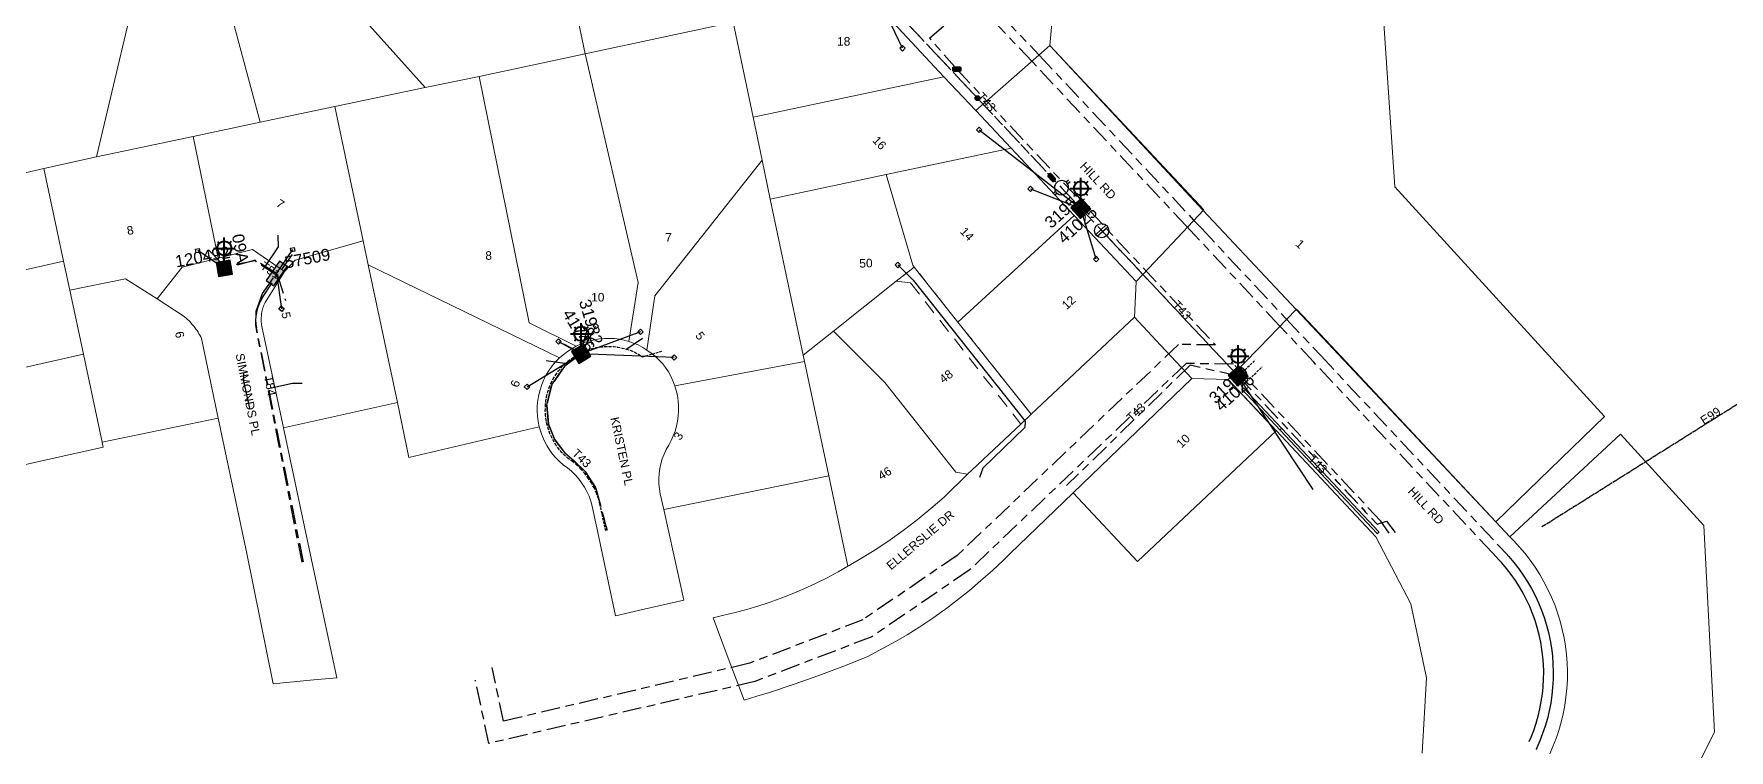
# Model space of a CAD drawing. Header units: metres. Extents: x 314590 to 317940, y 6263421 to 6264427.
# Drawn here: x 317251.6 to 317608.6, y 6263626.4 to 6263777.2 of the extents above; entities that cross this region are included whole.
import ezdxf
from ezdxf.enums import TextEntityAlignment as Align

# ---------------------------------------------------------------- set-up
doc = ezdxf.new("R2010")
doc.units = ezdxf.units.M
for name, pattern in [('Cable Exist OH', [1, 1, 0]), ('Cable Exist UG', [8.2, 4, -1.2, 1.8, -1.2]), ('Dash', [5, 3, -2]), ('DASHED', [0.75, 0.5, -0.25])]:
    doc.linetypes.add(name, pattern=pattern)
doc.layers.get('0').update_dxf_attribs({"color": 6})
for name, color, linetype, lineweight in [('Cadastre Easements_SP_EXT', 9, 'Continuous', 5), ('Cadastre Land Parcels_SP_EXT', 9, 'Continuous', 5), ('Cadastre Roads_SP_EXT', 9, 'Continuous', 5)]:
    doc.layers.add(name, color=color, linetype=linetype, lineweight=lineweight)
for name, color, linetype in [('Duct_SP_EXT', 7, 'Continuous'), ('Equip_HV_EXT', 7, 'Continuous'), ('Equip_LV_EXT', 7, 'Continuous'), ('Equip_SL_EXT', 7, 'Continuous'), ('Equip_SP_SL_EXT', 7, 'Continuous'), ('Mains_HV_EXT', 7, 'Continuous'), ('Mains_LV_EXT', 7, 'Continuous'), ('Mains_SL_EXT', 7, 'Continuous'), ('Services_SP_EXT', 7, 'Continuous'), ('SupportsUG_SP_LV_EXT', 7, 'Continuous'), ('SupportsUG_SP_LV_SL_EXT', 7, 'Continuous'), ('Trench_SP_EXT', 7, 'Continuous')]:
    doc.layers.add(name, color=color, linetype=linetype)
doc.layers.add('UNKNOWN_FEATURES', color=1, linetype='DASHED', plot=False)
doc.styles.add('COLUMN_LABEL', font='arial.ttf')
doc.styles.add('iecARIAL', font='arial.ttf', dxfattribs={"height": 2})
doc.styles.add('POLE_LABEL', font='arial.ttf')
doc.styles.get("Standard").update_dxf_attribs({"font": 'arial.ttf'})

# ---------------------------------------------------------------- blocks, each defined once
blk = doc.blocks.new('COLUMN_EXT')
blk.add_hatch(color=256).paths.add_polyline_path([(-1.49, 1.48), (-1.49, -1.49), (1.48, -1.49), (1.48, 1.48)])
blk.add_lwpolyline([(-1.49, -1.49), (1.48, -1.49), (1.48, 1.48), (-1.49, 1.48)], close=True)
for tag, height, style, flags, p in [('STRUCTURE_PLANT_NUMBER', 0.2, 'POLE_LABEL', 9, (1.81, 0.03)), ('ASSET_NUM', 2.5, 'COLUMN_LABEL', 8, (2, 2)), ('STREET_CODE', 0.2, 'COLUMN_LABEL', 9, (1.81, -0.2))]:
    blk.add_attdef(tag, text='', height=height, dxfattribs=dict(style=style, flags=flags)).set_placement(p, align=Align.MIDDLE_LEFT)
at = {"flags": 1}
blk.add_attdef('Z', (1.81, -2.35), '', height=0.2, dxfattribs=at)
at = {"flags": 9}
for tag, p in [('COLUMN_TYPE', (1.81, -0.4)), ('OWNED_BY', (1.81, -0.6)), ('STATE', (1.81, -0.8)), ('USAGE', (1.81, -1)), ('STREETNAME', (1.81, -1.6)), ('SUBURB', (1.81, -1.8)), ('LEGEND', (1.81, -1.2)), ('LOCATION', (1.81, -1.4)), ('NOTES', (1.81, -2))]:
    blk.add_attdef(tag, text='', height=0.2, dxfattribs=at).set_placement(p, align=Align.MIDDLE_LEFT)
blk = doc.blocks.new('PILLAR_EXT')
blk.add_hatch(color=256).paths.add_polyline_path([(-2.475, 0.99), (-2.475, -0.99), (2.475, -0.99), (2.475, 0.99)])
blk.add_lwpolyline([(-2.475, -0.99), (2.475, -0.99), (2.475, 0.99), (-2.475, 0.99)], close=True)
at = {"style": 'iecARIAL', "flags": 8}
blk.add_attdef('ASSET_NUM', (1.5, 3.5), '', height=2.5, dxfattribs=at)
for tag, p, flags in [('OWNED_BY', (0, -0.2), 9), ('STATE', (0, -0.4), 9), ('SUPPORT_TYPE', (0, -0.6), 9), ('STREETNAME', (0, -1.8), 9), ('SUBURB', (0, -2), 1), ('USAGE', (0, -0.8), 9), ('LEGEND', (0, -1), 9), ('LOCATION', (0, -1.2), 9), ('NOTES', (0, -1.4), 9), ('PARENT', (0, -1.6), 9)]:
    blk.add_attdef(tag, p, '', height=0.2, dxfattribs=dict(flags=flags))
blk = doc.blocks.new('SL_LANTERN_EXT')
at = {"lineweight": 40}
for p, q in [((-2.25, 4.22), (2.25, 4.22)), ((-1.46, 5.68), (-1.06, 5.28)), ((0, 1.97), (0, 6.47)), ((1.46, 5.68), (1.06, 5.28)), ((-1.46, 2.76), (-1.06, 3.16)), ((0, 0), (0, 2.72)), ((1.46, 2.76), (1.06, 3.16))]:
    blk.add_line(p, q, dxfattribs=at)
blk.add_circle((0, 4.22), 1.5, dxfattribs=at)
at = {"style": 'iecARIAL', "flags": 8}
blk.add_attdef('ASSET_NUM', (1.5, 1.5), '', height=2.5, dxfattribs=at)
for tag, p, height, flags in [('OPERATING_VOLTAGE', (0.98, -1.65), 0.2, 9), ('ORIENTATION', (0.98, -1.85), 0.2, 9), ('OWNED_BY', (0.98, -2.05), 0.2, 9), ('STATE', (0.98, -2.25), 0.2, 9), ('CONSTRUCTED_VOLTAGE', (0.98, -0.65), 0.2, 9), ('CONTROL_TYPE', (0.98, -0.85), 0.2, 9), ('LANTERN_PURPOSE', (0.98, -1.05), 0.2, 9), ('LANTERN_TYPE', (0.98, -1.25), 0.2, 9), ('NO_PHASES', (0.98, -1.45), 0.2, 9), ('USAGE', (0.98, -2.45), 0.2, 9), ('CEXIST', (0.98, -2.65), 0.2, 9), ('CNEW', (0.98, -2.85), 0.2, 9), ('CNUMBER', (0.98, -3.05), 0.2, 9), ('CREMOVE', (0.98, -3.25), 0.2, 9), ('CREPLACE', (0.98, -3.45), 0.2, 9), ('LKINGHEIGHT', (0.98, -3.65), 0.2, 9), ('LNUMBER', (2.18, -3.25), 2.5, 8), ('LBRACKET', (0.98, -3.85), 0.2, 9), ('LBRACKETVOCAB', (0.98, -4.05), 0.2, 9), ('LCATEGORY', (0.98, -4.25), 0.2, 9), ('LCHARGE1', (0.98, -4.45), 0.2, 9), ('LCHARGE1PERCENT', (0.98, -4.65), 0.2, 9), ('LCHARGE2', (0.98, -4.85), 0.2, 9), ('LCHARGE2PERCENT', (0.98, -5.05), 0.2, 9), ('LCHARGE3', (0.98, -5.25), 0.2, 9), ('LCHARGE3PERCENT', (0.98, -5.45), 0.2, 9), ('LEXIST', (0.98, -5.65), 0.2, 9), ('LLAMP', (0.98, -5.85), 0.2, 9), ('LLAMPVOCAB', (0.98, -6.05), 0.2, 9), ('LMAST', (0.98, -6.25), 0.2, 9), ('LMASTVOCAB', (0.98, -6.45), 0.2, 9), ('LNEW', (0.98, -6.65), 0.2, 9), ('LANTNUMBER', (0.98, -6.85), 0.2, 9), ('LOUTREACH', (0.98, -7.25), 0.2, 9), ('STREETNAME', (0.98, -9.25), 0.2, 9), ('SUBURB', (0.98, -9.45), 0.2, 1), ('LOUTREACHVOCAB', (0.98, -7.45), 0.2, 9), ('LRATECODE', (0.98, -7.65), 0.2, 9), ('LREMOVE', (0.98, -7.85), 0.2, 9), ('LREPLACE', (0.98, -8.05), 0.2, 9), ('LTYPE', (0.98, -8.25), 0.2, 9), ('LTYPEVOCAB', (0.98, -8.45), 0.2, 9), ('LEGEND', (0.98, -8.65), 0.2, 9), ('LOCATION', (0.98, -8.85), 0.2, 9), ('NOTES', (0.98, -9.05), 0.2, 9)]:
    blk.add_attdef(tag, p, '', height=height, dxfattribs=dict(flags=flags))
blk = doc.blocks.new('CCP_EXT')
blk.add_wipeout([(0, 0.57), (0.57, 0), (0, -0.57), (-0.57, 0)])
blk.add_lwpolyline([(-0.57, 0), (0, 0.57), (0.57, 0), (0, -0.57), (-0.57, 0)])
at = {"flags": 1}
blk.add_attdef('Z', (0, 0), '', height=0.2, dxfattribs=at)
at = {"flags": 9}
for tag, p in [('CCP_TYPE', (0, 0)), ('CONSTRUCTED_VOLTAGE', (0, -0.2)), ('OPERATING_VOLTAGE', (0, -0.6)), ('ORIENTATION', (0, -0.8)), ('OWNED_BY', (0, -1)), ('STATE', (0, -1.8)), ('NO_PHASES', (0, -0.4)), ('USAGE', (0, -1.2)), ('LEGEND', (0, -1.4)), ('LIFE_SUPPORT', (0, -1.6)), ('NOTES', (0, -2))]:
    blk.add_attdef(tag, text='', height=0.2, dxfattribs=at).set_placement(p, align=Align.MIDDLE_LEFT)
blk = doc.blocks.new('HV_STJ_EXT')
h = blk.add_hatch(color=256)
edge = h.paths.add_edge_path()
edge.add_ellipse((-0.59, 0.13), major_axis=(0.226, 0.226), ratio=1, start_angle=45, end_angle=135)
edge.add_line((-0.91, 0.13), (-0.91, -0.13))
edge.add_ellipse((-0.59, -0.13), major_axis=(0.226, 0.226), ratio=1, start_angle=135, end_angle=225)
edge.add_line((-0.59, -0.45), (0.59, -0.45))
edge.add_ellipse((0.59, -0.13), major_axis=(-0.226, 0.226), ratio=1, start_angle=135, end_angle=225)
edge.add_line((0.91, -0.13), (0.91, 0.13))
edge.add_ellipse((0.59, 0.13), major_axis=(-0.226, 0.226), ratio=1, start_angle=225, end_angle=315)
edge.add_line((0.59, 0.45), (-0.59, 0.45))
blk.add_lwpolyline([(-0.91, 0.13), (-0.91, -0.13, 0.414214), (-0.59, -0.45), (0.59, -0.45, 0.414214), (0.91, -0.13), (0.91, 0.13, 0.414214), (0.59, 0.45), (-0.59, 0.45, 0.414214)], format="xyb", close=True)
for tag, flags, p in [('ORIENTATION', 9, (1.5, 0)), ('Z', 1, (1.5, -0.8)), ('USAGE', 9, (1.5, -0.2)), ('LEGEND', 9, (1.5, -0.4)), ('NOTES', 9, (1.5, -0.6))]:
    blk.add_attdef(tag, text='', height=0.2, dxfattribs=dict(flags=flags)).set_placement(p, align=Align.MIDDLE_LEFT)
blk = doc.blocks.new('SL_STJ_EXT')
h = blk.add_hatch(color=256)
edge = h.paths.add_edge_path()
edge.add_ellipse((-0.59, 0.13), major_axis=(0.226, 0.226), ratio=1, start_angle=45, end_angle=135)
edge.add_line((-0.91, 0.13), (-0.91, -0.13))
edge.add_ellipse((-0.59, -0.13), major_axis=(0.226, 0.226), ratio=1, start_angle=135, end_angle=225)
edge.add_line((-0.59, -0.45), (0.59, -0.45))
edge.add_ellipse((0.59, -0.13), major_axis=(-0.226, 0.226), ratio=1, start_angle=135, end_angle=225)
edge.add_line((0.91, -0.13), (0.91, 0.13))
edge.add_ellipse((0.59, 0.13), major_axis=(-0.226, 0.226), ratio=1, start_angle=225, end_angle=315)
edge.add_line((0.59, 0.45), (-0.59, 0.45))
blk.add_lwpolyline([(-0.91, 0.13), (-0.91, -0.13, 0.414214), (-0.59, -0.45), (0.59, -0.45, 0.414214), (0.91, -0.13), (0.91, 0.13, 0.414214), (0.59, 0.45), (-0.59, 0.45, 0.414214)], format="xyb", close=True)
at = {"flags": 1}
blk.add_attdef('Z', (0, 0), '', height=0.2, dxfattribs=at)
at = {"flags": 9}
for tag, p in [('ORIENTATION', (0, 0)), ('USAGE', (0, -0.2)), ('LEGEND', (0, -0.4)), ('NOTES', (0, -0.6))]:
    blk.add_attdef(tag, text='', height=0.2, dxfattribs=at).set_placement(p, align=Align.MIDDLE_LEFT)
blk = doc.blocks.new('LV_UG_LINKS_OPEN_EXT')
for p, q in [((-0.25, 1.47), (-0.25, 2.22)), ((0.25, 1.47), (0.25, 2.22)), ((-0.25, -1.47), (-0.25, -2.22)), ((0.25, -1.47), (0.25, -2.22))]:
    blk.add_line(p, q)
at = {"flags": 9}
for tag, p in [('ACTUAL_STATUS', (0, 0)), ('CONSTRUCTED_VOLTAGE', (0, -0.2)), ('OPERATING_VOLTAGE', (0, -0.6)), ('ORIENTATION', (0, -0.8)), ('STATE', (0, -1)), ('SWITCH_TYPE', (0, -1.2)), ('NO_PHASES', (0, -0.4)), ('USAGE', (0, -1.4)), ('NOTES', (0, -1.6))]:
    blk.add_attdef(tag, text='', height=0.2, dxfattribs=at).set_placement(p, align=Align.MIDDLE_LEFT)
at = {"flags": 1}
blk.add_attdef('Z', (0, 0), '', height=0.2, dxfattribs=at)
blk.add_wipeout([(-0.25, 1.47), (-0.43, 1.43), (-0.61, 1.36), (-0.77, 1.28), (-0.93, 1.17), (-1.07, 1.05), (-1.19, 0.9), (-1.29, 0.75), (-1.38, 0.58), (-1.44, 0.4), (-1.48, 0.22), (-1.49, 0.03), (-1.49, -0.16), (-1.45, -0.34), (-1.4, -0.52), (-1.32, -0.69), (-1.23, -0.85), (-1.11, -1), (-0.98, -1.13), (-0.83, -1.24), (-0.66, -1.34), (-0.49, -1.41), (-0.31, -1.46), (-0.13, -1.49), (0.06, -1.49), (0.25, -1.47), (0.43, -1.43), (0.61, -1.36), (0.77, -1.28), (0.93, -1.17), (1.07, -1.05), (1.19, -0.9), (1.29, -0.75), (1.38, -0.58), (1.44, -0.4), (1.48, -0.22), (1.49, -0.03), (1.49, 0.16), (1.45, 0.34), (1.4, 0.52), (1.32, 0.69), (1.23, 0.85), (1.11, 1), (0.98, 1.13), (0.83, 1.24), (0.66, 1.34), (0.49, 1.41), (0.31, 1.46), (0.13, 1.49), (-0.06, 1.49)])
blk.add_lwpolyline([(0, -1.49, 1), (0, 1.49, 1)], format="xyb", close=True)
blk = doc.blocks.new('LV_UG_LINKS_CLOSED_EXT')
blk.add_wipeout([(-1.06, 1.06), (-1.18, 0.92), (-1.29, 0.76), (-1.37, 0.59), (-1.43, 0.42), (-1.48, 0.23), (-1.49, 0.05), (-1.49, -0.14), (-1.46, -0.33), (-1.41, -0.51), (-1.33, -0.68), (-1.24, -0.84), (-1.12, -0.99), (-0.99, -1.12), (-0.84, -1.24), (-0.68, -1.33), (-0.51, -1.41), (-0.33, -1.46), (-0.14, -1.49), (0.05, -1.49), (0.23, -1.48), (0.42, -1.43), (0.59, -1.37), (0.76, -1.29), (0.92, -1.18), (1.06, -1.06), (1.18, -0.92), (1.29, -0.76), (1.37, -0.59), (1.43, -0.42), (1.48, -0.23), (1.49, -0.05), (1.49, 0.14), (1.46, 0.33), (1.41, 0.51), (1.33, 0.68), (1.24, 0.84), (1.12, 0.99), (0.99, 1.12), (0.84, 1.24), (0.68, 1.33), (0.51, 1.41), (0.33, 1.46), (0.14, 1.49), (-0.05, 1.49), (-0.23, 1.48), (-0.42, 1.43), (-0.59, 1.37), (-0.76, 1.29), (-0.92, 1.18)])
for p, q in [((-0.25, -1.48), (-0.25, 1.48)), ((0.25, -1.48), (0.25, 1.48))]:
    blk.add_line(p, q)
blk.add_circle((0, 0), 1.5)
at = {"flags": 9}
for tag, p in [('ACTUAL_STATUS', (0, 0)), ('CONSTRUCTED_VOLTAGE', (0, -0.2)), ('OPERATING_VOLTAGE', (0, -0.6)), ('ORIENTATION', (0, -0.8)), ('STATE', (0, -1)), ('SWITCH_TYPE', (0, -1.2)), ('NO_PHASES', (0, -0.4)), ('USAGE', (0, -1.4)), ('NOTES', (0, -1.6))]:
    blk.add_attdef(tag, text='', height=0.2, dxfattribs=at).set_placement(p, align=Align.MIDDLE_LEFT)
at = {"flags": 1}
blk.add_attdef('Z', (0, 0), '', height=0.2, dxfattribs=at)
blk = doc.blocks.new('CONNECTOR_NODE_EXT')
h = blk.add_hatch(color=256)
edge = h.paths.add_edge_path()
edge.add_arc((0, 0), 0.5, 0, 360)
blk.add_circle((0, 0), 0.5)
at = {"flags": 1}
blk.add_attdef('Z', (0, 0), '', height=0.2, dxfattribs=at)
at = {"flags": 9}
for tag, p in [('CONNECTOR_TYPE', (0, 0)), ('CONSTRUCTED_VOLTAGE', (0, -0.2)), ('OPERATING_VOLTAGE', (0, -0.6)), ('ORIENTATION', (0, -0.8)), ('SUBTYPE', (0, -1)), ('NO_PHASES', (0, -0.4)), ('USAGE', (0, -1.2)), ('NOTES', (0, -1.4))]:
    blk.add_attdef(tag, text='', height=0.2, dxfattribs=at).set_placement(p, align=Align.MIDDLE_LEFT)

msp = doc.modelspace()

# ---------------------------------------------------------------- linework, layer by layer
at = {"layer": 'Cadastre Land Parcels_SP_EXT', "linetype": 'Continuous'}
msp.add_lwpolyline([(317693.92, 6263832.72), (317604.68, 6263813.96), (317534.57, 6263799.31), (317538.26, 6263744.98), (317582.41, 6263696.56), (317559.51, 6263674.43), (317562.46, 6263671.29), (317585.78, 6263692.86), (317603.32, 6263673.63), (317605.57, 6263630.12), (317585.78, 6263590.86), (317594.33, 6263592.71), (317605.76, 6263595.19), (317619.14, 6263598.09)], dxfattribs=at)
for points in [[(317398.86, 6263779.6), (317426.94, 6263785.54), (317417.13, 6263795.99), (317412.26, 6263802.37), (317363.68, 6263792.11), (317367.69, 6263772.98), (317398.86, 6263779.6)], [(317299.24, 6263758.54), (317287.6, 6263801.95), (317287, 6263801.08), (317286.33, 6263800.24), (317285.61, 6263799.44), (317284.84, 6263798.7), (317284.01, 6263798.02), (317283.14, 6263797.4), (317282.23, 6263796.84), (317281.28, 6263796.35), (317280.29, 6263795.92), (317279.28, 6263795.57), (317278.24, 6263795.3), (317277.19, 6263795.09), (317276.13, 6263794.96), (317275.05, 6263794.89), (317264.78, 6263751.24), (317285.09, 6263755.53), (317299.24, 6263758.54)], [(317308.61, 6263794.15), (317302.22, 6263800.87), (317300.47, 6263801.64), (317287.6, 6263801.95), (317299.24, 6263758.54), (317314.98, 6263761.87), (317333.98, 6263765.88), (317308.61, 6263794.15)], [(317363.68, 6263792.11), (317316.22, 6263801.35), (317308.61, 6263794.15), (317333.98, 6263765.88), (317345.33, 6263768.21), (317367.69, 6263772.98), (317363.68, 6263792.11)], [(317582.41, 6263696.56), (317538.26, 6263744.98), (317534.57, 6263799.31), (317531.96, 6263798.76), (317508.83, 6263793.93), (317481.89, 6263788.35), (317480.17, 6263787.96), (317478.47, 6263787.48), (317476.8, 6263786.93), (317475.16, 6263786.29), (317473.55, 6263785.57), (317471.97, 6263784.78), (317470.44, 6263783.91), (317468.95, 6263782.96), (317467.51, 6263781.95), (317466.12, 6263780.87), (317465.53, 6263774.72), (317497.84, 6263739.94), (317517.46, 6263719.1), (317559.51, 6263674.43), (317582.41, 6263696.56)], [(317275.05, 6263794.89), (317273.95, 6263794.94), (317272.85, 6263795.05), (317271.76, 6263795.24), (317270.69, 6263795.51), (317269.64, 6263795.86), (317268.62, 6263796.28), (317267.63, 6263796.78), (317266.68, 6263797.35), (317265.78, 6263797.98), (317238.07, 6263765.8), (317242.1, 6263746.12), (317253.68, 6263748.84), (317264.78, 6263751.24), (317275.05, 6263794.89)], [(317443.27, 6263768.14), (317431.64, 6263780.53), (317426.94, 6263785.54), (317398.86, 6263779.6), (317403.06, 6263759.65), (317443.27, 6263768.14)], [(317380.71, 6263710.56), (317382.36, 6263721.99), (317404.95, 6263750.56), (317403.06, 6263759.65), (317398.86, 6263779.6), (317367.69, 6263772.98), (317378.87, 6263724.81), (317376.89, 6263712.39), (317377.9, 6263712.06), (317378.88, 6263711.65), (317379.83, 6263711.15), (317380.71, 6263710.56)], [(317376.89, 6263712.39), (317378.87, 6263724.81), (317367.69, 6263772.98), (317345.33, 6263768.21), (317355.92, 6263716.33), (317365.81, 6263711.39), (317366.74, 6263711.83), (317367.71, 6263712.21), (317368.7, 6263712.52), (317369.71, 6263712.76), (317370.73, 6263712.93), (317371.76, 6263713.02), (317372.8, 6263713.04), (317373.84, 6263712.99), (317374.87, 6263712.87), (317375.89, 6263712.67), (317376.89, 6263712.39)], [(317365.81, 6263711.39), (317355.92, 6263716.33), (317345.33, 6263768.21), (317333.98, 6263765.88), (317314.98, 6263761.87), (317320.95, 6263733.61), (317321.99, 6263728.56), (317362.27, 6263708.92), (317363.08, 6263709.61), (317363.95, 6263710.26), (317364.86, 6263710.85), (317365.81, 6263711.39)], [(317431.11, 6263747.52), (317457.43, 6263753.1), (317449.99, 6263760.99), (317443.27, 6263768.14), (317403.06, 6263759.65), (317404.95, 6263750.56), (317406.67, 6263742.36), (317431.11, 6263747.52)], [(317320.95, 6263733.61), (317314.98, 6263761.87), (317299.24, 6263758.54), (317285.09, 6263755.53), (317290.41, 6263729.94), (317297.63, 6263731.77), (317304.36, 6263727.13), (317306.58, 6263729.53), (317320.95, 6263733.61)], [(317290.41, 6263729.94), (317285.09, 6263755.53), (317264.78, 6263751.24), (317253.68, 6263748.84), (317257.84, 6263729.28), (317259.14, 6263723.18), (317270.86, 6263725.6), (317277.55, 6263721.35), (317282.78, 6263728.04), (317290.41, 6263729.94)], [(317470.67, 6263738.92), (317457.43, 6263753.1), (317431.11, 6263747.52), (317436.68, 6263728.43), (317436.99, 6263728.06), (317446.19, 6263716.49), (317470.67, 6263738.92)], [(317257.84, 6263729.28), (317253.68, 6263748.84), (317242.1, 6263746.12), (317203.15, 6263737.47), (317207.21, 6263717.89), (317257.84, 6263729.28)], [(317413.89, 6263708.16), (317413.61, 6263709.49), (317406.67, 6263742.36), (317404.95, 6263750.56), (317382.36, 6263721.99), (317380.71, 6263710.56), (317381.61, 6263709.96), (317382.45, 6263709.28), (317383.23, 6263708.54), (317383.95, 6263707.75), (317384.62, 6263706.9), (317385.21, 6263706), (317385.74, 6263705.07), (317386.19, 6263704.09), (317386.57, 6263703.07), (317413.89, 6263708.16)], [(317436.99, 6263728.06), (317436.68, 6263728.43), (317431.11, 6263747.52), (317406.67, 6263742.36), (317413.61, 6263709.49), (317420.02, 6263714.57), (317433.22, 6263725.07), (317436.99, 6263728.06)], [(317483.77, 6263724.99), (317470.67, 6263738.92), (317446.19, 6263716.49), (317461.64, 6263697.06), (317483.39, 6263717.5), (317483.77, 6263724.99)], [(317321.99, 6263728.56), (317320.95, 6263733.61), (317306.58, 6263729.53), (317304.36, 6263727.13), (317300.26, 6263720.61), (317300.13, 6263720.34), (317300.01, 6263720.06), (317299.91, 6263719.77), (317299.81, 6263719.49), (317299.72, 6263719.19), (317299.65, 6263718.9), (317299.6, 6263718.6), (317299.53, 6263718.19), (317299.48, 6263717.79), (317299.45, 6263717.38), (317299.44, 6263717.08), (317299.44, 6263716.78), (317299.45, 6263716.48), (317299.48, 6263716.17), (317299.53, 6263715.87), (317304.17, 6263694.18), (317328.16, 6263699.56), (317321.99, 6263728.56)], [(317211.28, 6263698.3), (317262.01, 6263709.72), (317259.14, 6263723.18), (317257.84, 6263729.28), (317207.21, 6263717.89), (317211.28, 6263698.3)], [(317362.27, 6263708.92), (317321.99, 6263728.56), (317328.16, 6263699.56), (317330.58, 6263687.93), (317358.02, 6263694.43), (317357.8, 6263695.53), (317357.65, 6263696.65), (317357.59, 6263697.78), (317357.61, 6263698.91), (317357.72, 6263700.03), (317357.91, 6263701.14), (317358.18, 6263702.24), (317358.54, 6263703.31), (317358.98, 6263704.35), (317359.49, 6263705.36), (317360.08, 6263706.32), (317360.74, 6263707.24), (317361.46, 6263708.1), (317362.27, 6263708.92)], [(317449.21, 6263685.39), (317459.46, 6263695.01), (317461.64, 6263697.06), (317446.19, 6263716.49), (317436.99, 6263728.06), (317433.22, 6263725.07), (317420.02, 6263714.57), (317430.8, 6263703.72), (317445.76, 6263684.89), (317448.22, 6263684.46), (317449.21, 6263685.39)], [(317277.55, 6263721.35), (317270.86, 6263725.6), (317259.14, 6263723.18), (317262.01, 6263709.72), (317265.95, 6263691.18), (317290.37, 6263696.24), (317286.87, 6263713), (317286.71, 6263713.35), (317286.53, 6263713.7), (317286.34, 6263714.03), (317286.14, 6263714.36), (317285.93, 6263714.69), (317285.71, 6263715.01), (317285.48, 6263715.32), (317285.23, 6263715.62), (317284.86, 6263716.07), (317284.46, 6263716.5), (317284.19, 6263716.78), (317283.91, 6263717.04), (317283.62, 6263717.3), (317283.32, 6263717.55), (317283.01, 6263717.78), (317277.55, 6263721.35)], [(317413.61, 6263709.49), (317413.89, 6263708.16), (317419.01, 6263684.11), (317423.01, 6263665.05), (317423.32, 6263665.21), (317426.24, 6263666.94), (317429.1, 6263668.76), (317431.92, 6263670.64), (317434.7, 6263672.59), (317437.61, 6263674.86), (317440.47, 6263677.2), (317443.28, 6263679.6), (317448.22, 6263684.46), (317445.76, 6263684.89), (317430.8, 6263703.72), (317420.02, 6263714.57), (317413.61, 6263709.49)], [(317265.95, 6263691.18), (317262.01, 6263709.72), (317211.28, 6263698.3), (317214.33, 6263683.61), (317214.9, 6263681.18), (317215.59, 6263678.76), (317255.15, 6263687.67), (317266.17, 6263690.15), (317265.95, 6263691.18)], [(317419.01, 6263684.11), (317413.89, 6263708.16), (317386.57, 6263703.07), (317386.88, 6263702.05), (317387.11, 6263700.99), (317387.27, 6263699.92), (317387.36, 6263698.84), (317387.36, 6263697.76), (317387.29, 6263696.68), (317387.15, 6263695.61), (317386.93, 6263694.55), (317386.63, 6263693.51), (317386.26, 6263692.5), (317385.82, 6263691.51), (317385.31, 6263690.55), (317384.78, 6263689.63), (317384.32, 6263688.67), (317383.94, 6263687.67), (317383.63, 6263686.65), (317383.41, 6263685.61), (317383.26, 6263684.56), (317383.2, 6263683.49), (317383.22, 6263682.43), (317383.33, 6263681.37), (317383.51, 6263680.32), (317384.26, 6263677.02), (317419.01, 6263684.11)], [(317503.11, 6263704.37), (317495.44, 6263704.62), (317470.49, 6263680.53), (317484.01, 6263666.06), (317513.27, 6263693.57), (317503.11, 6263704.37)]]:
    msp.add_lwpolyline(points, close=True, dxfattribs=at)
at = {"layer": 'Cadastre Roads_SP_EXT', "linetype": 'Continuous'}
msp.add_lwpolyline([(317495.44, 6263704.62), (317488.9, 6263711.62), (317483.39, 6263717.5), (317461.64, 6263697.06), (317459.46, 6263695.01), (317449.21, 6263685.39), (317448.22, 6263684.46), (317443.28, 6263679.6), (317440.47, 6263677.2), (317437.61, 6263674.86), (317434.7, 6263672.59), (317431.92, 6263670.64), (317429.1, 6263668.76), (317426.24, 6263666.94), (317423.32, 6263665.21), (317423.01, 6263665.05), (317421, 6263663.91), (317418.63, 6263662.63), (317416.21, 6263661.43), (317413.76, 6263660.29), (317411.28, 6263659.23), (317408.77, 6263658.24), (317406.44, 6263657.41), (317404.09, 6263656.64), (317401.71, 6263655.94), (317399.32, 6263655.32), (317396.91, 6263654.77), (317394.62, 6263654.23), (317397.82, 6263645.74), (317401.19, 6263636.85), (317403.86, 6263637.69), (317406.55, 6263638.46), (317411.73, 6263640.2), (317416.88, 6263642.04), (317421.98, 6263643.95), (317427.08, 6263645.97), (317433.22, 6263649.27), (317435.49, 6263650.61), (317438.19, 6263652.3), (317440.91, 6263654.14), (317442.98, 6263655.6), (317443.57, 6263656.03), (317446.11, 6263657.97), (317448.61, 6263659.98), (317451.06, 6263662.04), (317453.46, 6263664.16), (317455.81, 6263666.34), (317457.16, 6263667.7), (317470.49, 6263680.53), (317495.44, 6263704.62)], close=True, dxfattribs=at)
msp.add_lwpolyline([(317570.86, 6263625.59), (317571.54, 6263627.14), (317572.19, 6263628.81), (317572.76, 6263630.51), (317573.26, 6263632.24), (317573.68, 6263633.98), (317574.02, 6263635.74), (317574.28, 6263637.52), (317574.46, 6263639.3), (317574.57, 6263641.09), (317574.59, 6263642.89), (317574.53, 6263644.68), (317574.39, 6263646.47), (317574.18, 6263648.25), (317573.88, 6263650.02), (317573.5, 6263651.77), (317573.05, 6263653.51), (317572.52, 6263655.22), (317571.91, 6263656.91), (317571.23, 6263658.57), (317570.48, 6263660.2), (317569.65, 6263661.79), (317568.75, 6263663.34), (317567.79, 6263664.85), (317566.75, 6263666.32), (317565.66, 6263667.74), (317564.5, 6263669.11), (317563.28, 6263670.43), (317562.46, 6263671.29), (317559.51, 6263674.43), (317524.81, 6263711.47), (317517.55, 6263719.19), (317517.46, 6263719.1), (317509.63, 6263711.07), (317503.11, 6263704.37), (317513.28, 6263693.57), (317534.22, 6263671.28), (317541.57, 6263657.15), (317544.91, 6263641.57), (317544, 6263625.67)], dxfattribs=at)
at = {"layer": 'Duct_SP_EXT'}
for p, q in [((317506.02, 6263702.32), (317506.19, 6263702.48)), ((317506.02, 6263702.32), (317514.05, 6263693.73)), ((317506.37, 6263702.65), (317506.19, 6263702.48)), ((317506.37, 6263702.65), (317514.4, 6263694.06)), ((317514.05, 6263693.73), (317514.22, 6263693.9)), ((317514.05, 6263693.73), (317534.51, 6263671.95)), ((317514.4, 6263694.06), (317514.22, 6263693.9)), ((317514.4, 6263694.06), (317534.86, 6263672.28)), ((317534.51, 6263671.95), (317534.69, 6263672.11)), ((317534.86, 6263672.28), (317534.69, 6263672.11))]:
    msp.add_line(p, q, dxfattribs=at)
at = {"layer": 'Duct_SP_EXT', "linetype": 'Continuous'}
for points in [[(317302.99, 6263734.79), (317303.04, 6263732.34), (317300.31, 6263728.27)], [(317295.71, 6263705.86), (317295.75, 6263704.05), (317296.97, 6263698.33)], [(317308.09, 6263703.56), (317306.02, 6263703.52), (317301.26, 6263702.51)]]:
    msp.add_lwpolyline(points, dxfattribs=at)
at = {"layer": 'Mains_HV_EXT', "linetype": 'Cable Exist UG'}
msp.add_lwpolyline([(317445.97, 6263769.73), (317440.2, 6263776.28), (317455.68, 6263789.23), (317464.64, 6263795.95), (317476.2, 6263800.37), (317485.62, 6263802.08), (317506.77, 6263807.51), (317513.71, 6263815.8), (317508.03, 6263840.62), (317507.36, 6263843.47), (317505.3, 6263843.03)], dxfattribs=at)
at = {"layer": 'Mains_LV_EXT', "linetype": 'Cable Exist OH'}
msp.add_lwpolyline([(317569.22, 6263673.4), (317629.22, 6263711.03), (317673.95, 6263744.44)], dxfattribs=at)
at = {"layer": 'Mains_LV_EXT', "linetype": 'Cable Exist UG'}
for points in [[(317302.69, 6263726.7), (317298.25, 6263729.49), (317291.68, 6263727.78)], [(317366.87, 6263709.79), (317363.38, 6263707.29), (317360.65, 6263703.26), (317359.62, 6263698.98), (317359.96, 6263695.01), (317361.2, 6263691.82), (317363.32, 6263689), (317365.4, 6263687.28), (317367.69, 6263685.04), (317369.96, 6263681.5), (317372.31, 6263672.68)], [(317505.26, 6263705.11), (317495.09, 6263707.37), (317469.09, 6263682.05)], [(317505.26, 6263705.11), (317534.49, 6263673.9), (317536.46, 6263674.55), (317538.28, 6263672.2)]]:
    msp.add_lwpolyline(points, dxfattribs=at)
at = {"layer": 'Mains_SL_EXT', "linetype": 'Cable Exist UG'}
for points in [[(317372.31, 6263672.68), (317369.96, 6263681.5), (317367.76, 6263684.94), (317363.63, 6263688.74), (317361.31, 6263691.67), (317359.98, 6263694.95), (317359.62, 6263699.01), (317360.65, 6263703.26), (317363.38, 6263707.29), (317366.87, 6263709.79)], [(317505.26, 6263705.11), (317495.09, 6263707.37), (317469.09, 6263682.05)], [(317505.26, 6263705.11), (317532.02, 6263676.62)]]:
    msp.add_lwpolyline(points, dxfattribs=at)
at = {"layer": 'Services_SP_EXT'}
msp.add_lwpolyline([(317521.04, 6263681.19), (317505.26, 6263705.11)], dxfattribs=at)
at = {"layer": 'Trench_SP_EXT', "linetype": 'Cable Exist UG'}
for points in [[(317302.63, 6263726.06), (317302.77, 6263726.27), (317298.11, 6263729.37), (317291.84, 6263728.11)], [(317308.34, 6263665.97), (317298.47, 6263715.25)], [(317363.42, 6263707.77), (317358.47, 6263708.47)], [(317505.04, 6263704.91), (317506.19, 6263702.48)]]:
    msp.add_lwpolyline(points, dxfattribs=at)
msp.add_lwpolyline([(317298.47, 6263715.25, -0.189381), (317299.57, 6263721.42)], format="xyb", dxfattribs=at)
at = {"layer": 'UNKNOWN_FEATURES'}
for points in [[(317505.04, 6263704.91), (317508.9, 6263708.54)], [(317506.45, 6263703.41), (317510.31, 6263707.04)]]:
    msp.add_lwpolyline(points, dxfattribs=at)

# ---------------------------------------------------------------- block references
at = {"layer": 'Equip_HV_EXT'}
msp.add_blockref('HV_STJ_EXT', (317445.97, 6263769.73), dxfattribs=at)
at = {"layer": 'Equip_SL_EXT'}
msp.add_blockref('CONNECTOR_NODE_EXT', (317450.33, 6263763.62), dxfattribs=at)
at = {"layer": 'Equip_SL_EXT', "rotation": 311.9692754386375}
msp.add_blockref('SL_STJ_EXT', (317465.97, 6263746.91), dxfattribs=at)
at = {"layer": 'Equip_SP_SL_EXT'}
ref = msp.add_blockref('SL_LANTERN_EXT', (317472.12, 6263740.4), dxfattribs=at)
ref.add_attrib('ASSET_NUM', '31951', dxfattribs={"layer": '0', "height": 2.5, "rotation": 41.4885, "style": 'iecARIAL'}).set_placement((317473.62, 6263741.9), align=Align.BOTTOM_RIGHT)
ref = msp.add_blockref('SL_LANTERN_EXT', (317291.68, 6263727.78), dxfattribs=at)
ref.add_attrib('ASSET_NUM', '120492', dxfattribs={"layer": '0', "height": 2.5, "rotation": 10.1245, "style": 'iecARIAL'}).set_placement((317293.18, 6263729.28), align=Align.BOTTOM_RIGHT)
ref = msp.add_blockref('SL_LANTERN_EXT', (317366.87, 6263709.79), dxfattribs=at)
ref.add_attrib('ASSET_NUM', '31982', dxfattribs={"layer": '0', "height": 2.5, "rotation": 286.2999, "style": 'iecARIAL'}).set_placement((317368.37, 6263711.29), align=Align.BOTTOM_RIGHT)
ref = msp.add_blockref('SL_LANTERN_EXT', (317505.26, 6263705.11), dxfattribs=at)
ref.add_attrib('ASSET_NUM', '31950', dxfattribs={"layer": '0', "height": 2.5, "rotation": 42.9077, "style": 'iecARIAL'}).set_placement((317506.76, 6263706.61), align=Align.MIDDLE_RIGHT)
at = {"layer": 'SupportsUG_SP_LV_EXT'}
ref = msp.add_blockref('PILLAR_EXT', (317302.69, 6263726.7), dxfattribs=dict(at, rotation=55.23922481128972))
ref.add_attrib('ASSET_NUM', '57509', dxfattribs={"layer": '0', "height": 2.5, "rotation": 10.9512, "style": 'iecARIAL'}).set_placement((317304.19, 6263730.2), align=Align.TOP_LEFT)
at = {"layer": 'SupportsUG_SP_LV_SL_EXT'}
ref = msp.add_blockref('COLUMN_EXT', (317472.12, 6263740.4), dxfattribs=dict(at, rotation=312.0243976163563))
ref.add_attrib('ASSET_NUM', '41025', dxfattribs={"layer": '0', "height": 2.5, "rotation": 42.0606, "style": 'COLUMN_LABEL'}).set_placement((317474.12, 6263741.15), align=Align.TOP_RIGHT)
ref = msp.add_blockref('COLUMN_EXT', (317291.68, 6263727.78), dxfattribs=dict(at, rotation=190.0520235570207))
ref.add_attrib('ASSET_NUM', '09A', dxfattribs={"layer": '0', "height": 2.5, "rotation": 280.6269, "style": 'COLUMN_LABEL'}).set_placement((317293.68, 6263728.53), align=Align.BOTTOM_RIGHT)
ref = msp.add_blockref('COLUMN_EXT', (317366.87, 6263709.79), dxfattribs=dict(at, rotation=210.9008118062411))
ref.add_attrib('ASSET_NUM', '41746', dxfattribs={"layer": '0', "height": 2.5, "rotation": 300.937, "style": 'COLUMN_LABEL'}).set_placement((317368.87, 6263710.54), align=Align.MIDDLE_RIGHT)
ref = msp.add_blockref('COLUMN_EXT', (317505.26, 6263705.11), dxfattribs=dict(at, rotation=311.945265778651))
ref.add_attrib('ASSET_NUM', '41026', dxfattribs={"layer": '0', "height": 2.5, "rotation": 41.9815, "style": 'COLUMN_LABEL'}).set_placement((317507.26, 6263705.86), align=Align.TOP_RIGHT)

# ---------------------------------------------------------------- texts
at = {"layer": 'Cadastre Land Parcels_SP_EXT'}
for s, p in [('18', (317420.75, 6263774.69)), ('7', (317384.55, 6263733.4)), ('8', (317346.65, 6263729.59)), ('10', (317368.95, 6263720.81))]:
    msp.add_text(s, height=1.8, dxfattribs=at).set_placement(p)
for s, rotation, p in [('16', 313.1609, (317428.07, 6263754.62)), ('7', 326.321, (317302.41, 6263740.99)), ('8', 11.3214, (317271.35, 6263734.78)), ('14', 313.1907, (317446.51, 6263735.42)), ('1', 317.3221, (317517.16, 6263732.73)), ('50', 2.0123, (317425.47, 6263727.93)), ('12', 43.374, (317469.13, 6263718.99)), ('5', 281.3213, (317303.69, 6263718.42)), ('6', 281.3211, (317281.28, 6263714.33)), ('5', 307.9805, (317390.78, 6263713.59)), ('48', 37.5934, (317443.15, 6263703.47)), ('6', 71.5923, (317353.6, 6263702.58)), ('3', 60.033, (317387.76, 6263691.43)), ('10', 44.002, (317493.27, 6263689.83)), ('46', 31.6131, (317430.06, 6263683.14))]:
    msp.add_text(s, height=1.8, rotation=rotation, dxfattribs=at).set_placement(p)
at = {"layer": 'Cadastre Roads_SP_EXT'}
for s, rotation, p in [('HILL RD', 313.1469, (317471.77, 6263749.15)), ('SIMMONDS PL', 281.3215, (317294.05, 6263709.7)), ('KRISTEN PL', 282.058, (317373, 6263696.27)), ('HILL RD', 313.1012, (317540.85, 6263680.72)), ('ELLERSLIE DR', 40.242, (317432.1, 6263664.17))]:
    msp.add_text(s, height=1.8, rotation=rotation, dxfattribs=at).set_placement(p)
at = {"layer": 'Mains_LV_EXT'}
for s, rotation, p in [('T43', 312.0445, (317450.12, 6263763.84)), ('T51', 326.768, (317299.1, 6263727.82)), ('T43', 312.0743, (317491.28, 6263720)), ('T84', 280.7975, (317300.06, 6263705.02)), ('T43', 43.1444, (317482.74, 6263695.35)), ('E99', 32.4665, (317603.32, 6263694.79)), ('T43', 315.8174, (317364.78, 6263688.67)), ('T43', 314.5872, (317519.86, 6263687.54))]:
    msp.add_text(s, height=1.8, rotation=rotation, dxfattribs=at).set_placement(p)

# ---------------------------------------------------------------- next in the draw order: block references
at = {"layer": 'Services_SP_EXT'}
for p in [(317434.55, 6263774.12), (317450.69, 6263756.97), (317461.5, 6263744.54), (317433.55, 6263728.5), (317475.33, 6263729.75), (317369.96, 6263715.62), (317379.32, 6263714.43), (317362.08, 6263712.4), (317386.46, 6263709), (317355.44, 6263702.84)]:
    msp.add_blockref('CCP_EXT', p, dxfattribs=at)
for p, rotation in [((317286.08, 6263731.52), 145.0485169589481), ((317306.09, 6263731.73), 54.84406582401301), ((317303.73, 6263719.28), 276.8251956576439)]:
    msp.add_blockref('CCP_EXT', p, dxfattribs=dict(at, rotation=rotation))

# ---------------------------------------------------------------- next in the draw order: linework, layer by layer
at = {"layer": 'Cadastre Easements_SP_EXT', "linetype": 'Dash'}
msp.add_lwpolyline([(317446.19, 6263716.49), (317437, 6263728.06), (317433.22, 6263725.07), (317436.23, 6263724.73), (317459.46, 6263695.01), (317461.64, 6263697.06), (317446.19, 6263716.49)], close=True, dxfattribs=at)
at = {"layer": 'Cadastre Roads_SP_EXT', "linetype": 'Continuous'}
for points in [[(317497.98, 6263740.08), (317465.53, 6263774.72), (317458.61, 6263768.61), (317449.99, 6263760.99), (317457.43, 6263753.1), (317470.67, 6263738.92), (317483.77, 6263724.99), (317490.21, 6263731.83), (317497.98, 6263740.08)], [(317304.36, 6263727.13), (317297.63, 6263731.77), (317290.41, 6263729.94), (317282.78, 6263728.04), (317277.55, 6263721.35), (317283.01, 6263717.78), (317283.32, 6263717.55), (317283.62, 6263717.3), (317283.91, 6263717.04), (317284.19, 6263716.78), (317284.46, 6263716.5), (317284.86, 6263716.07), (317285.23, 6263715.62), (317285.48, 6263715.32), (317285.71, 6263715.01), (317285.93, 6263714.69), (317286.14, 6263714.36), (317286.34, 6263714.03), (317286.53, 6263713.7), (317286.71, 6263713.35), (317286.87, 6263713), (317290.37, 6263696.24), (317296.46, 6263667.73), (317301.95, 6263640.33), (317309.78, 6263641.07), (317315.36, 6263641.59), (317310.05, 6263666.44), (317304.17, 6263694.18), (317299.53, 6263715.87), (317299.48, 6263716.17), (317299.45, 6263716.48), (317299.44, 6263716.78), (317299.44, 6263717.08), (317299.45, 6263717.38), (317299.48, 6263717.79), (317299.53, 6263718.19), (317299.6, 6263718.6), (317299.65, 6263718.9), (317299.72, 6263719.19), (317299.81, 6263719.49), (317299.91, 6263719.77), (317300.01, 6263720.06), (317300.13, 6263720.34), (317300.26, 6263720.61), (317304.36, 6263727.13)], [(317376.89, 6263712.39), (317375.89, 6263712.67), (317374.87, 6263712.87), (317373.84, 6263712.99), (317372.8, 6263713.04), (317371.76, 6263713.02), (317370.73, 6263712.93), (317369.71, 6263712.76), (317368.7, 6263712.52), (317367.71, 6263712.21), (317366.74, 6263711.83), (317365.81, 6263711.39), (317364.86, 6263710.85), (317363.95, 6263710.26), (317363.08, 6263709.61), (317362.27, 6263708.92), (317361.46, 6263708.1), (317360.74, 6263707.24), (317360.08, 6263706.32), (317359.49, 6263705.36), (317358.98, 6263704.35), (317358.54, 6263703.31), (317358.18, 6263702.24), (317357.91, 6263701.14), (317357.72, 6263700.03), (317357.61, 6263698.91), (317357.59, 6263697.78), (317357.65, 6263696.65), (317357.8, 6263695.53), (317358.02, 6263694.43), (317358.32, 6263693.39), (317358.68, 6263692.39), (317359.11, 6263691.41), (317359.62, 6263690.46), (317360.19, 6263689.56), (317360.82, 6263688.69), (317361.52, 6263687.88), (317362.28, 6263687.12), (317363.09, 6263686.42), (317363.97, 6263685.79), (317364.8, 6263685.09), (317365.57, 6263684.33), (317366.29, 6263683.52), (317366.95, 6263682.66), (317367.53, 6263681.74), (317368.05, 6263680.79), (317368.5, 6263679.8), (317368.87, 6263678.78), (317369.16, 6263677.74), (317370.36, 6263672.17), (317374.11, 6263654.63), (317380.11, 6263656), (317388.45, 6263657.91), (317384.26, 6263677.02), (317383.51, 6263680.32), (317383.33, 6263681.37), (317383.22, 6263682.43), (317383.2, 6263683.49), (317383.26, 6263684.56), (317383.41, 6263685.61), (317383.63, 6263686.65), (317383.94, 6263687.67), (317384.32, 6263688.67), (317384.78, 6263689.63), (317385.31, 6263690.55), (317385.82, 6263691.51), (317386.26, 6263692.5), (317386.63, 6263693.51), (317386.93, 6263694.55), (317387.15, 6263695.61), (317387.29, 6263696.68), (317387.36, 6263697.76), (317387.36, 6263698.84), (317387.27, 6263699.92), (317387.11, 6263700.99), (317386.88, 6263702.05), (317386.57, 6263703.07), (317386.19, 6263704.09), (317385.74, 6263705.07), (317385.21, 6263706), (317384.62, 6263706.9), (317383.95, 6263707.75), (317383.23, 6263708.54), (317382.45, 6263709.28), (317381.61, 6263709.96), (317380.71, 6263710.56), (317379.83, 6263711.15), (317378.88, 6263711.65), (317377.9, 6263712.06), (317376.89, 6263712.39)]]:
    msp.add_lwpolyline(points, close=True, dxfattribs=at)
at = {"layer": 'Mains_HV_EXT', "linetype": 'Cable Exist UG'}
msp.add_lwpolyline([(317537.01, 6263672.01), (317535.3, 6263674.55), (317504.25, 6263707.63), (317494.25, 6263707.74), (317448.6, 6263664.23), (317428.05, 6263650.21), (317403.45, 6263640.79), (317347.4, 6263627.76), (317344.57, 6263641.09)], dxfattribs=at)
at = {"layer": 'Mains_LV_EXT', "linetype": 'Cable Exist UG'}
msp.add_lwpolyline([(317308.05, 6263665.9), (317298.3, 6263715.81), (317298.37, 6263718.74), (317299.72, 6263722.49), (317302.69, 6263726.7)], dxfattribs=at)
at = {"layer": 'Mains_SL_EXT', "linetype": 'Cable Exist UG'}
msp.add_lwpolyline([(317450.33, 6263763.62), (317431.16, 6263784.05)], dxfattribs=at)
at = {"layer": 'Services_SP_EXT'}
for points in [[(317434.55, 6263774.12), (317428.39, 6263787)], [(317291.68, 6263727.78), (317286.08, 6263731.52)], [(317302.69, 6263726.7), (317306.09, 6263731.73)], [(317433.55, 6263728.5), (317436.8, 6263725.29), (317460.35, 6263695.6), (317460.29, 6263694.26), (317451.45, 6263685.71), (317450.74, 6263683.78)], [(317302.69, 6263726.7), (317303.73, 6263719.28)], [(317366.87, 6263709.79), (317369.96, 6263715.62)], [(317379.32, 6263714.43), (317366.87, 6263709.79)], [(317355.44, 6263702.84), (317366.87, 6263709.79)], [(317362.08, 6263712.4), (317366.87, 6263709.79)], [(317386.46, 6263709), (317366.87, 6263709.79)]]:
    msp.add_lwpolyline(points, dxfattribs=at)
at = {"layer": 'Trench_SP_EXT', "linetype": 'Cable Exist UG'}
for points in [[(317288.36, 6263731.71), (317291.84, 6263728.11)], [(317305.99, 6263730.69), (317302.85, 6263726.36), (317304.57, 6263721)], [(317299.57, 6263721.42), (317302.63, 6263726.06)], [(317368.05, 6263714.79), (317366.75, 6263709.96), (317362.34, 6263712.32)], [(317376.44, 6263710.84), (317380.56, 6263713.68)]]:
    msp.add_lwpolyline(points, dxfattribs=at)
at = {"layer": 'UNKNOWN_FEATURES'}
msp.add_lwpolyline([(317372.02, 6263672.53), (317370.81, 6263678.15), (317370.49, 6263679.3), (317370.07, 6263680.44), (317369.58, 6263681.55), (317369, 6263682.61), (317368.34, 6263683.63), (317367.61, 6263684.6), (317366.81, 6263685.51), (317365.94, 6263686.35), (317365.01, 6263687.13), (317364.14, 6263687.76), (317363.44, 6263688.37), (317362.77, 6263689.04), (317362.15, 6263689.75), (317361.59, 6263690.52), (317361.09, 6263691.32), (317360.64, 6263692.15), (317360.26, 6263693.02), (317359.94, 6263693.91), (317359.68, 6263694.83), (317359.48, 6263695.81), (317359.34, 6263696.81), (317359.29, 6263697.81), (317359.31, 6263698.81), (317359.4, 6263699.81), (317359.57, 6263700.79), (317359.82, 6263701.76), (317360.13, 6263702.71), (317360.52, 6263703.64), (317360.97, 6263704.53), (317361.49, 6263705.38), (317362.08, 6263706.2), (317362.72, 6263706.96), (317363.43, 6263707.68), (317364.14, 6263708.28), (317364.92, 6263708.86), (317365.74, 6263709.4), (317366.59, 6263709.88), (317367.41, 6263710.27), (317368.27, 6263710.61), (317369.15, 6263710.88), (317370.04, 6263711.09), (317370.95, 6263711.24), (317371.86, 6263711.33), (317372.77, 6263711.34), (317373.69, 6263711.3), (317374.6, 6263711.19), (317375.49, 6263711.01), (317376.41, 6263710.76), (317377.31, 6263710.47), (317378.15, 6263710.11), (317378.96, 6263709.68), (317379.77, 6263709.14), (317384.06, 6263710.41)], dxfattribs=at)

# ---------------------------------------------------------------- next in the draw order: block references
at = {"layer": 'Equip_LV_EXT'}
for name, p, rotation in [('LV_UG_LINKS_OPEN_EXT', (317468.02, 6263744.77), 312.0445057065949), ('LV_UG_LINKS_CLOSED_EXT', (317476.49, 6263735.74), 312.074317701078)]:
    msp.add_blockref(name, p, dxfattribs=dict(at, rotation=rotation))

# ---------------------------------------------------------------- next in the draw order: linework, layer by layer
at = {"layer": 'Mains_HV_EXT', "linetype": 'Cable Exist UG'}
for points in [[(317444.44, 6263792.52), (317463.34, 6263772.67), (317463.34, 6263772.67), (317495.79, 6263738.03), (317497.48, 6263736.23), (317497.48, 6263736.23), (317515.36, 6263717.14), (317522.62, 6263709.42), (317560.27, 6263669.24), (317561.69, 6263667.73), (317561.69, 6263667.73), (317562.25, 6263667.12), (317563.32, 6263665.85), (317564.34, 6263664.54), (317565.29, 6263663.18), (317566.19, 6263661.78), (317567.02, 6263660.35), (317567.78, 6263658.87), (317568.48, 6263657.37), (317569.11, 6263655.83), (317569.67, 6263654.27), (317570.16, 6263652.68), (317570.58, 6263651.08), (317570.93, 6263649.45), (317571.21, 6263647.82), (317571.41, 6263646.17), (317571.53, 6263644.52), (317571.59, 6263642.86), (317571.57, 6263641.2), (317571.47, 6263639.54), (317571.3, 6263637.89), (317571.06, 6263636.25), (317570.75, 6263634.62), (317570.36, 6263633.01), (317569.9, 6263631.41), (317569.37, 6263629.83), (317568.77, 6263628.29), (317568.12, 6263626.81), (317568.11, 6263626.79), (317567.95, 6263626.46)], [(317566.53, 6263628.16), (317566.92, 6263629.05), (317567.49, 6263630.51), (317567.99, 6263632.01), (317568.42, 6263633.52), (317568.79, 6263635.04), (317569.09, 6263636.58), (317569.32, 6263638.14), (317569.48, 6263639.7), (317569.57, 6263641.26), (317569.59, 6263642.84), (317569.54, 6263644.41), (317569.42, 6263645.97), (317569.23, 6263647.53), (317568.97, 6263649.08), (317568.64, 6263650.62), (317568.24, 6263652.14), (317567.78, 6263653.64), (317567.25, 6263655.11), (317566.65, 6263656.57), (317565.99, 6263657.99), (317565.26, 6263659.39), (317564.48, 6263660.74), (317563.63, 6263662.07), (317562.73, 6263663.35), (317561.77, 6263664.6), (317560.75, 6263665.79), (317560.23, 6263666.37), (317558.81, 6263667.87), (317521.16, 6263708.05), (317513.9, 6263715.77), (317496.02, 6263734.86), (317494.33, 6263736.66), (317461.88, 6263771.29), (317443, 6263791.13)], [(317445.97, 6263769.73), (317500.46, 6263711.67), (317492.67, 6263711.76), (317446.08, 6263667.35), (317426.18, 6263653.78), (317402.28, 6263644.62), (317350.49, 6263632.44), (317348.1, 6263643.75)]]:
    msp.add_lwpolyline(points, dxfattribs=at)
at = {"layer": 'Mains_LV_EXT', "linetype": 'Cable Exist UG'}
for points in [[(317428.39, 6263787), (317468.02, 6263744.77)], [(317468.02, 6263744.77), (317472.12, 6263740.4)], [(317472.12, 6263740.4), (317476.49, 6263735.74)], [(317476.49, 6263735.74), (317505.26, 6263705.11)]]:
    msp.add_lwpolyline(points, dxfattribs=at)
at = {"layer": 'Mains_SL_EXT', "linetype": 'Cable Exist UG'}
for points in [[(317450.33, 6263763.62), (317465.97, 6263746.91)], [(317472.12, 6263740.4), (317505.26, 6263705.11)]]:
    msp.add_lwpolyline(points, dxfattribs=at)
at = {"layer": 'Services_SP_EXT'}
for points in [[(317450.69, 6263756.97), (317472.12, 6263740.4)], [(317461.5, 6263744.54), (317472.12, 6263740.4)], [(317475.33, 6263729.75), (317472.12, 6263740.4)]]:
    msp.add_lwpolyline(points, dxfattribs=at)

doc.saveas('drawing.dxf')
